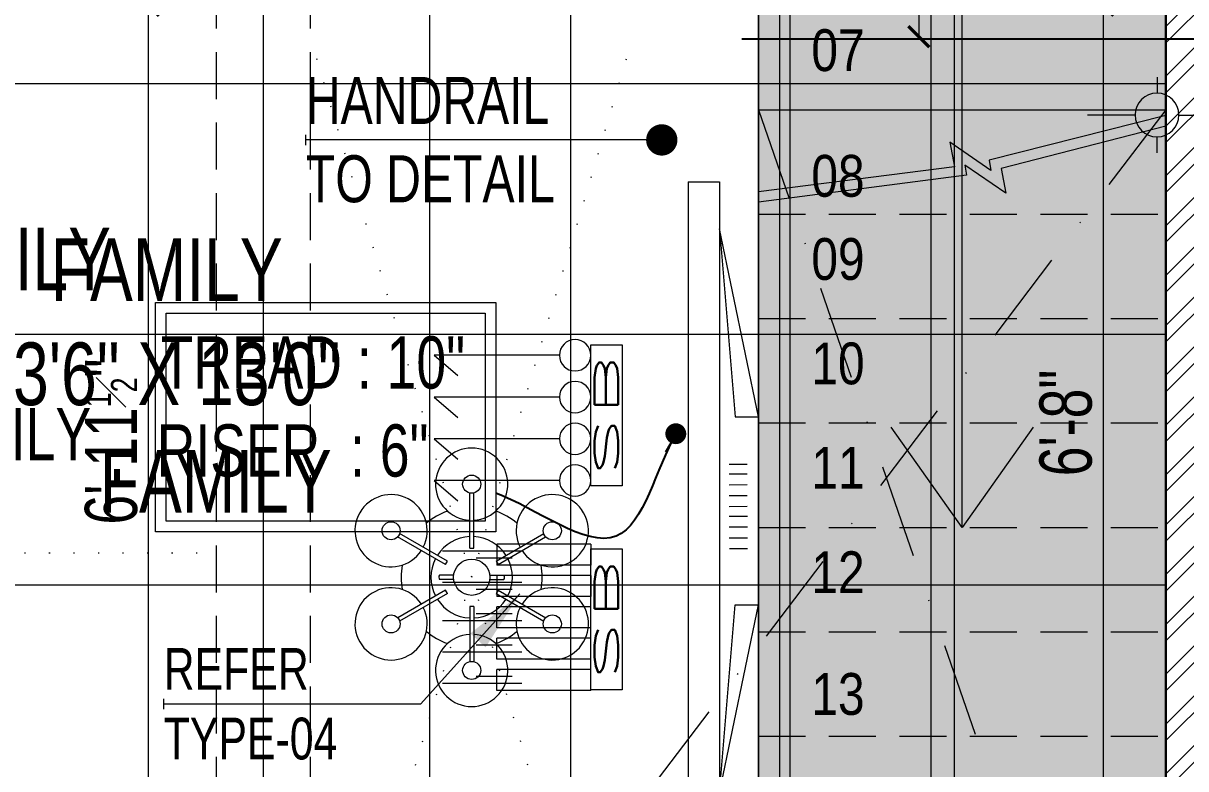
# Model space of a CAD drawing. Header units: inches. Extents: x 3365147 to 3374664, y 1380917 to 1384908.
# Drawn here: x 3370686.7 to 3370798, y 1383262.3 to 1383333.7 of the extents above; entities that cross this region are included whole.
import ezdxf
from ezdxf.enums import TextEntityAlignment as Align

# ---------------------------------------------------------------- set-up
doc = ezdxf.new("R2010")
doc.units = ezdxf.units.IN
doc.header["$LTSCALE"] = 18
doc.header["$MEASUREMENT"] = 0
doc.header["$PDSIZE"] = -1
for name, pattern in [('CENTER', [50.8, 31.75, -6.35, 6.35, -6.35]), ('CONTINOUS', [0]), ('DASHDOT', [1, 0.5, -0.25, 0, -0.25]), ('DOT2', [0.125, 0, -0.125]), ('HIDDEN', [0.375, 0.25, -0.125])]:
    doc.linetypes.add(name, pattern=pattern)
for name, color, linetype, lineweight in [('COUNTING TEXT_BC', 2, 'Continuous', 20), ('DETAIL-SECTION-00_BC', 2, 'DASHDOT', 25), ('ELECTRICAL-CEILING-POINTS GRID_BC', 41, 'DOT2', 20), ('ELECTRICAL-CEILING-POINTS-00_BC', 230, 'Continuous', 20), ('ELECTRICAL-CEILING-POINTS-02_BC', 231, 'Continuous', 5), ('ELECTRICAL-CEILING-TEXT_ROOM_BC', 2, 'Continuous', 9), ('ELECTRICAL-DIM_BC', 20, 'Continuous', 9), ('ELECTRICAL-ROOF BEAM LINE_BC', 1, 'HIDDEN', 15), ('ELECTRICAL-WALL-POINTS-00_BC', 20, 'Continuous', 20), ('ELECTRICAL-WALL-POINTS-01_BC', 136, 'Continuous', 9), ('ELECTRICAL-WALL-TEXT-01__BC', 4, 'Continuous', 9), ('ELECTRICAL-WALL-TEXT-01_ARROW_BC', 8, 'Continuous', 13), ('FIXTURES-00_BC', 200, 'Continuous', 13), ('FURNITURES-00_BC', 200, 'CONTINOUS', 13), ('GRID LINE-00_BC', 9, 'CENTER', 9), ('GRID LINE-TEXT_BC', 2, 'CONTINOUS', 15), ('INTERIOR-FLOORING GRANITE_BC', 183, 'Continuous', 5), ('INTERIOR-FLOORING TILE-00 (VT)_BC', 125, 'Continuous', 5), ('ROOF-SLAB CUTOUT_BC', 4, 'DASHDOT', 9), ('SCHEME ROOM SIZE TEXT_BC', 2, 'Continuous', 18), ('SCHEME ROOM TEXT_BC', 2, 'Continuous', 25), ('STAIR-00_BC', 170, 'Continuous', 20), ('STAIR-DIM_BC', 220, 'Continuous', 9), ('STAIR-WAY ARROW_BC', 4, 'Continuous', 13), ('STEPS-01_BC', 1, 'HIDDEN', 15), ('STEPS-HANDRAIL-00_BC', 3, 'Continuous', 18), ('STEPS-ZIGZAC LINE_BC', 3, 'Continuous', 15), ('TEXT-02 _BC', 3, 'CONTINOUS', 18), ('TEXT-02_ARROW_BC', 4, 'Continuous', 13), ('TREAD RISER BORDER-01_BC', 4, 'CONTINOUS', 13), ('TREAD RISER BORDER-02_BC', 252, 'CONTINOUS', 5), ('TREAD RISER-00_BC', 1, 'Continuous', 20), ('WALL-00_BC', 7, 'Continuous', 30), ('WALL-9 inch BRICK HATCH_BC', 22, 'Continuous', 0)]:
    doc.layers.add(name, color=color, linetype=linetype, lineweight=lineweight)
doc.styles.add('BC-WALL_DIM', font='swisscl.ttf')
doc.styles.add('DIM_BC', font='swisscl.ttf')
doc.styles.add('ROMANS', font='romans.shx', dxfattribs={"width": 0.75})
doc.styles.add('WD Room text', font='swisscl.ttf')
doc.dimstyles.new('BC-WALL_DIM-02', dxfattribs={"dimtxt": 4, "dimasz": 2, "dimexe": 4.5, "dimexo": 0, "dimgap": 1, "dimtad": 1, "dimdec": 4, "dimzin": 3, "dimdsep": 46, "dimlunit": 4, "dimtxsty": 'BC-WALL_DIM', "dimblk": 'ARCHTICK', "dimcen": 0.0625, "dimdle": 0.25, "dimse1": 1, "dimse2": 1, "dimclrd": 7, "dimclre": 4, "dimclrt": 256, "dimadec": 0, "dimazin": 0, "dimtfac": 0.5, "dimtdec": 4, "dimtix": 1, "dimtofl": 0, "dimtmove": 2, "dimatfit": 2, "dimfxl": 0, "dimfrac": 1, "dimtolj": 1, "dimtzin": 1, "dimlwd": -1, "dimarcsym": 0})
doc.dimstyles.new('DIM_BC', dxfattribs={"dimtxt": 4, "dimasz": 2, "dimexe": 4.5, "dimexo": 0, "dimgap": 1, "dimtad": 1, "dimdec": 4, "dimzin": 3, "dimdsep": 46, "dimlunit": 4, "dimtxsty": 'DIM_BC', "dimblk": 'ARCHTICK', "dimcen": 0.0625, "dimdle": 0.25, "dimse1": 1, "dimse2": 1, "dimclrd": 7, "dimclre": 4, "dimclrt": 256, "dimadec": 0, "dimazin": 0, "dimtfac": 0.5, "dimtdec": 4, "dimtix": 1, "dimtofl": 0, "dimtmove": 2, "dimatfit": 2, "dimfxl": 0, "dimfrac": 1, "dimtolj": 1, "dimtzin": 1, "dimlwd": -1, "dimarcsym": 0})
doc.dimstyles.new("Working 10'", dxfattribs={"dimscale": 0.8, "dimtxt": 10, "dimasz": 4.5, "dimexe": 2.5, "dimexo": 3, "dimgap": 1.25, "dimtad": 1, "dimdec": 3, "dimzin": 3, "dimdsep": 46, "dimlunit": 4, "dimtxsty": 'WD Room text', "dimblk": 'ARCHTICK', "dimcen": 0, "dimclrd": 256, "dimclre": 1, "dimadec": 0, "dimazin": 0, "dimtfac": 0.6, "dimtdec": 3, "dimtix": 1, "dimtmove": 2, "dimatfit": 3, "dimfxl": 0, "dimfrac": 1, "dimtolj": 1, "dimtzin": 3, "dimlwd": -1, "dimlwe": -1, "dimarcsym": 0})

# ---------------------------------------------------------------- blocks, each defined once
blk = doc.blocks.new('_ArchTick')
at = {"color": 0, "linetype": 'ByBlock', "const_width": 0.15}
blk.add_lwpolyline([(-0.5, -0.5), (0.5, 0.5)], dxfattribs=at)
blk = doc.blocks.new('TV')
for p, q in [((-21, 4.5), (21, 4.5)), ((-21, 4.5), (-21, 2.5)), ((21, 4.5), (21, 2.5)), ((-21, 2.5), (21, 2.5)), ((-18, 2.5), (-6, 1.5)), ((-6, 0), (-18, 2.5)), ((18, 2.5), (6, 1.5)), ((18, 2.5), (6, 0)), ((-6, 1.5), (-6, 0)), ((-2.97, 0.72), (-2.967, 1.872)), ((-2.343, 0.719), (-2.339, 1.871)), ((-1.652, 0.718), (-1.648, 1.87)), ((-0.961, 0.717), (-0.958, 1.869)), ((-0.271, 0.716), (-0.267, 1.868)), ((0.357, 0.714), (0.361, 1.867)), ((1.048, 0.713), (1.051, 1.866)), ((1.738, 0.712), (1.742, 1.864)), ((2.429, 0.711), (2.433, 1.863)), ((6, 1.5), (6, 0)), ((-6, 0), (6, 0))]:
    blk.add_line(p, q)
blk = doc.blocks.new('*U180')
blk.add_blockref('TV', (0, 0))
blk = doc.blocks.new('*U613')
at = {"linetype": 'CENTER', "ltscale": 0.1}
blk.add_line((0, 0), (25.4778, 0), dxfattribs=at)
at = {"layer": 'GRID LINE-TEXT_BC', "style": 'DIM_BC'}
blk.add_attdef('AA', text='', height=0.2, rotation=90, dxfattribs=at).set_placement((-0.2142, 0), align=Align.MIDDLE_CENTER)
blk = doc.blocks.new('*U608')
at = {"linetype": 'CENTER', "ltscale": 0.1}
blk.add_line((0, 0), (25.4778, 0), dxfattribs=at)
at = {"layer": 'GRID LINE-TEXT_BC', "style": 'DIM_BC'}
blk.add_attdef('AA', text='', height=0.2, rotation=90, dxfattribs=at).set_placement((-0.2142, 0), align=Align.MIDDLE_CENTER)
blk = doc.blocks.new('ARCHTICK')
at = {"color": 0, "const_width": 0.15}
blk.add_lwpolyline([(-0.5, -0.5), (0.5, 0.5)], dxfattribs=at)
blk = doc.blocks.new('*D766')
at = {"layer": 'Defpoints', "color": 0, "transparency": 16777216}
for p in [(3370698.65, 1383335.37), (3370707.82, 1383335.37), (3370717.07, 1383251.81)]:
    blk.add_point(p, dxfattribs=at)
at = {"layer": 'STAIR-DIM_BC', "color": 7, "linetype": 'Continuous', "transparency": 16777216}
blk.add_line((3370698.65, 1383251.56), (3370698.65, 1383335.62), dxfattribs=at)
at = {"layer": 'STAIR-DIM_BC', "color": 7, "transparency": 16777216, "xscale": 2, "yscale": 2, "zscale": 2}
for p, rotation in [((3370698.65, 1383335.37), 90), ((3370698.65, 1383251.81), 270)]:
    blk.add_blockref('ARCHTICK', p, dxfattribs=dict(at, rotation=rotation))
at = {"layer": 'STAIR-DIM_BC', "transparency": 16777216, "insert": (3370695.09, 1383293.59), "char_height": 5, "attachment_point": 5, "rotation": 90, "style": 'DIM_BC'}
blk.add_mtext('\\A1;6\'-11{\\H0.5x;\\S1#2;}"', dxfattribs=at)
blk = doc.blocks.new('*D769')
at = {"layer": 'Defpoints', "color": 0, "transparency": 16777216}
for p in [(3370757.82, 1383374.37), (3370796.07, 1383363.43), (3370796.07, 1383300.32)]:
    blk.add_point(p, dxfattribs=at)
at = {"layer": 'STAIR-DIM_BC', "color": 7, "linetype": 'Continuous', "transparency": 16777216}
blk.add_line((3370757.57, 1383363.43), (3370796.32, 1383363.43), dxfattribs=at)
at = {"layer": 'STAIR-DIM_BC', "color": 7, "transparency": 16777216, "xscale": 2, "yscale": 2, "zscale": 2, "rotation": 180}
blk.add_blockref('ARCHTICK', (3370757.82, 1383363.43), dxfattribs=at)
at = {"layer": 'STAIR-DIM_BC', "color": 7, "transparency": 16777216, "xscale": 2, "yscale": 2, "zscale": 2}
blk.add_blockref('ARCHTICK', (3370796.07, 1383363.43), dxfattribs=at)
at = {"layer": 'STAIR-DIM_BC', "transparency": 16777216, "insert": (3370776.94, 1383366.99), "char_height": 5, "attachment_point": 5, "style": 'DIM_BC'}
blk.add_mtext('\\A1;3\'-2{\\H0.5x;\\S1#2;}"', dxfattribs=at)
blk = doc.blocks.new('*D771')
at = {"layer": 'Defpoints', "color": 0, "transparency": 16777216}
for p in [(3370796.07, 1383335.37), (3370790.07, 1383255.37), (3370796.07, 1383255.37)]:
    blk.add_point(p, dxfattribs=at)
at = {"layer": 'STAIR-DIM_BC', "color": 7, "linetype": 'Continuous', "transparency": 16777216}
blk.add_line((3370790.07, 1383335.62), (3370790.07, 1383255.12), dxfattribs=at)
at = {"layer": 'STAIR-DIM_BC', "color": 7, "transparency": 16777216, "xscale": 2, "yscale": 2, "zscale": 2}
for p, rotation in [((3370790.07, 1383335.37), 90), ((3370790.07, 1383255.37), 270)]:
    blk.add_blockref('ARCHTICK', p, dxfattribs=dict(at, rotation=rotation))
at = {"layer": 'STAIR-DIM_BC', "transparency": 16777216, "insert": (3370786.51, 1383295.37), "char_height": 5, "attachment_point": 5, "rotation": 90, "style": 'DIM_BC'}
blk.add_mtext('\\A1;6\'-8"', dxfattribs=at)
blk = doc.blocks.new('*U843')
at = {"layer": 'TREAD RISER BORDER-01_BC'}
blk.add_lwpolyline([(0, 0), (32.59, 0), (32.59, -21.96), (0, -21.96)], close=True, dxfattribs=at)
at = {"layer": 'TREAD RISER BORDER-02_BC'}
blk.add_lwpolyline([(1.02, -1.02), (31.57, -1.02), (31.57, -20.94), (1.02, -20.94)], close=True, dxfattribs=at)
at = {"style": 'WD Room text'}
for tag, p in [('TREAD_001', (0.49, -9.24)), ('TREAD_002', (0.04, -19.24)), ('TREAD_003', (0.58, -29.24)), ('TREAD_004', (0.04, -39.27))]:
    blk.add_attdef(tag, p, '', height=6, dxfattribs=at)
blk = doc.blocks.new('*U1330')
at = {"transparency": 33554687}
blk.add_line((0, 0), (18.6657, 0), dxfattribs=at)
at = {"linetype": 'CONTINOUS', "transparency": 33554687, "style": 'DIM_BC'}
for tag, p in [('1', (-0.0305, 0.2841)), ('2', (18.6658, 0.2879))]:
    blk.add_attdef(tag, text='', height=0.2, rotation=180, dxfattribs=at).set_placement(p, align=Align.MIDDLE_CENTER)
blk = doc.blocks.new('EC-CHANDELIER_BC')
for p, q in [((-1.72, 0.22), (-3.09, 0.22)), ((1.72, 0.22), (3.08, 0.22)), ((-1.72, -0.22), (-3.08, -0.22)), ((1.72, -0.22), (3.09, -0.22))]:
    blk.add_line(p, q)
blk.add_circle((0, 0), 1.73)
for centre, start, end in [((0, 8.92), 273.102, 266.898), ((-7.72, 4.46), 333.102, 326.898), ((7.72, 4.46), 213.102, 206.898), ((-7.72, -4.46), 33.102, 26.898), ((7.72, -4.46), 153.102, 146.898), ((0, -8.92), 93.102, 86.898)]:
    blk.add_arc(centre, 3.46, start, end)
for centre, start_param, end_param in [((-2.77, 0), 0.621498, 1.794838), ((2.77, 0), 3.76309, 4.93643)]:
    blk.add_ellipse(centre, major_axis=(-0.144, 0.364), ratio=0.957869, start_param=start_param, end_param=end_param)
at = {"layer": 'ELECTRICAL-CEILING-POINTS-02_BC'}
for radius, start, end in [(6.75, 110.0908, 129.9092), (6.75, 50.0908, 69.9092), (3.9, 92.7571, 147.2429), (3.9, 32.7571, 87.2429), (6.75, 170.0908, 189.9092), (3.9, 152.7571, 207.2429), (3.9, 332.7571, 27.2429), (6.75, 350.0908, 9.9092), (3.9, 212.7571, 267.2429), (3.9, 272.7571, 327.2429), (6.75, 230.0908, 249.9092), (6.75, 290.0908, 309.9092)]:
    blk.add_arc((0, 0), radius, start, end, dxfattribs=at)
at = {"layer": 'ELECTRICAL-WALL-POINTS-01_BC'}
for p, q in [((-0.19, 2.8), (-0.19, 8.08)), ((0.19, 2.8), (0.19, 8.07)), ((-2.52, 1.24), (-7.09, 3.88)), ((-2.33, 1.56), (-6.9, 4.2)), ((2.33, 1.56), (6.91, 4.2)), ((2.52, 1.24), (7.08, 3.87)), ((-0.19, 2.8), (0.19, 2.8)), ((-2.52, 1.24), (-2.33, 1.56)), ((2.33, 1.56), (2.52, 1.24)), ((-2.52, -1.24), (-7.08, -3.87)), ((-2.33, -1.56), (-6.91, -4.2)), ((-2.33, -1.56), (-2.52, -1.24)), ((2.52, -1.24), (2.33, -1.56)), ((2.33, -1.56), (6.9, -4.2)), ((2.52, -1.24), (7.09, -3.88)), ((-0.19, -2.8), (-0.19, -8.07)), ((0.19, -2.8), (-0.19, -2.8)), ((0.19, -2.8), (0.19, -8.08))]:
    blk.add_line(p, q, dxfattribs=at)
for centre in [(0, 8.92), (-7.72, 4.46), (7.72, 4.46), (-7.72, -4.46), (7.72, -4.46), (0, -8.92)]:
    blk.add_circle(centre, 0.866, dxfattribs=at)
blk = doc.blocks.new('EW-SWITCH BOX_BC')
blk.add_lwpolyline([(4.5, -1), (-4.5, -1), (-4.5, 1), (4.5, 1)], close=True)
at = {"layer": 'ELECTRICAL-WALL-POINTS-01_BC', "insert": (0, 0), "char_height": 1.5, "attachment_point": 5, "style": 'ROMANS'}
blk.add_mtext('{\\Fromans|c0;\\W3;SB}', dxfattribs=at)
blk = doc.blocks.new('EW-ONE WAY SWITCH_BC')
at = {"ltscale": 20}
for p, q in [((0, 2), (0, 10)), ((0, 10), (1.302, 8.482))]:
    blk.add_line(p, q, dxfattribs=at)
blk.add_circle((0, 1), 1, dxfattribs=at)
blk = doc.blocks.new('EW-5 AMP SOCKET_BC')
for p, q in [((-1, 0), (-1, 9)), ((-1, 9), (1, 9)), ((1, 0), (1, 9)), ((-1, 0), (1, 0))]:
    blk.add_line(p, q)
at = {"layer": 'ELECTRICAL-WALL-POINTS-01_BC'}
for p, q in [((-0.33, 6.61), (-0.33, 14.21)), ((0.33, 7.54), (0.33, 10.98))]:
    blk.add_line(p, q, dxfattribs=at)
blk = doc.blocks.new('EW-WALL BRACKET (BULB)_BC')
for p, q in [((6.66, 3.61), (6.66, 2.09)), ((4.56, 0), (0, 0)), ((8.76, 0), (10.27, 0)), ((6.66, -3.62), (6.66, -2.11))]:
    blk.add_line(p, q)
blk.add_circle((6.66, -0.01), 2.1)
blk = doc.blocks.new('*D1248')
at = {"layer": 'Defpoints', "color": 0, "transparency": 16777216}
for p in [(3370784.07, 1383351.87), (3370772.42, 1383332.37), (3370784.07, 1383332.37)]:
    blk.add_point(p, dxfattribs=at)
at = {"layer": 'ELECTRICAL-DIM_BC', "color": 7, "transparency": 16777216}
blk.add_line((3370772.42, 1383352.12), (3370772.42, 1383332.12), dxfattribs=at)
at = {"layer": 'ELECTRICAL-DIM_BC', "color": 7, "transparency": 16777216, "xscale": 2, "yscale": 2, "zscale": 2}
for p, rotation in [((3370772.42, 1383351.87), 90), ((3370772.42, 1383332.37), 270)]:
    blk.add_blockref('ARCHTICK', p, dxfattribs=dict(at, rotation=rotation))
at = {"layer": 'ELECTRICAL-DIM_BC', "transparency": 16777216, "insert": (3370768.72, 1383342.12), "char_height": 5, "attachment_point": 5, "rotation": 90, "style": 'BC-WALL_DIM'}
blk.add_mtext('\\A1;EQ', dxfattribs=at)

msp = doc.modelspace()

# ---------------------------------------------------------------- hatches: boundary and pattern name
at = {"layer": 'INTERIOR-FLOORING GRANITE_BC', "ltscale": 0.1}
h = msp.add_hatch(dxfattribs=at)
h.set_pattern_fill('DOTS', color=256, scale=25)
h.paths.add_polyline_path([(3370796.06827, 1383212.96557), (3370796.06828, 1383374.36968), (3370707.81694, 1383374.36968), (3370707.81694, 1383335.36968), (3370757.06694, 1383335.36963), (3370757.06694, 1383251.80584), (3370707.06694, 1383251.80584), (3370707.06693, 1383217.46785), (3370720.12976, 1383217.46785), (3370720.12976, 1383212.96942)])
at = {"layer": 'WALL-9 inch BRICK HATCH_BC', "transparency": 33554687}
h = msp.add_hatch(dxfattribs=at)
h.set_pattern_fill('ANSI32', color=256, scale=9)
h.set_pattern_definition([(45, (12, 0), (-2.3864853865, 2.3864853865), []), (45, (13.591, 0), (-2.3864853865, 2.3864853865), [])])
h.paths.add_polyline_path([(3370863.54613, 1383313.9988), (3370854.54613, 1383313.9988), (3370854.56827, 1383295.80589), (3370800.56827, 1383295.80589), (3370800.56827, 1383378.86968), (3370720.13394, 1383378.86753), (3370720.13394, 1383374.36753), (3370796.06827, 1383374.36968), (3370796.06827, 1383212.96942), (3370756.13109, 1383212.9678), (3370756.13109, 1383208.4678), (3370800.56827, 1383208.46969), (3370800.56827, 1383291.30589), (3370854.56827, 1383291.30589), (3370854.56827, 1383261.03612), (3370863.56827, 1383261.03612)])

# ---------------------------------------------------------------- linework, layer by layer
at = {"layer": 'ELECTRICAL-CEILING-POINTS GRID_BC'}
for p, q in [((3370714.13272, 1383228.80589), (3370745.06827, 1383332.36968)), ((3370745.06827, 1383228.80589), (3370714.13272, 1383332.36968)), ((3370611.56827, 1383282.947), (3370705.13272, 1383282.947))]:
    msp.add_line(p, q, dxfattribs=at)
at = {"layer": 'ELECTRICAL-ROOF BEAM LINE_BC'}
for p, q in [((3370705.13272, 1383546.8845), (3370705.13272, 1383185.4969)), ((3370714.13272, 1383546.8845), (3370714.13272, 1383185.4969)), ((3370796.06827, 1383185.4969), (3370796.06827, 1383380.39711))]:
    msp.add_line(p, q, dxfattribs=at)
at = {"layer": 'ELECTRICAL-WALL-TEXT-01_ARROW_BC', "transparency": 33554687}
msp.add_line((3370700.10502, 1383267.95093), (3370700.10502, 1383268.95093), dxfattribs=at)
at = {"layer": 'FIXTURES-00_BC', "transparency": 33554687}
msp.add_lwpolyline([(3370757.06827, 1383335.36968), (3370739.06827, 1383335.36968), (3370739.06827, 1383251.80584), (3370757.06827, 1383251.80584)], close=True, dxfattribs=at)
at = {"layer": 'INTERIOR-FLOORING GRANITE_BC', "ltscale": 0.1}
msp.add_lwpolyline([(3370796.06827, 1383212.96557), (3370796.06828, 1383374.36968), (3370707.81694, 1383374.36968), (3370707.81694, 1383335.36968), (3370757.06694, 1383335.36963), (3370757.06694, 1383251.80584), (3370707.06694, 1383251.80584), (3370707.06693, 1383217.46785), (3370720.12976, 1383217.46785), (3370720.12976, 1383212.96942), (3370796.06827, 1383212.96557)], dxfattribs=at)
at = {"layer": 'INTERIOR-FLOORING TILE-00 (VT)_BC'}
for p, q in [((3370725.56827, 1383374.36968), (3370725.56827, 1383052.30589)), ((3370773.56827, 1383374.36968), (3370773.56827, 1383212.96671)), ((3370611.56827, 1383327.86968), (3370796.06828, 1383327.86968)), ((3370611.56827, 1383303.86968), (3370796.06828, 1383303.86968)), ((3370611.56827, 1383279.86968), (3370796.06828, 1383279.86968))]:
    msp.add_line(p, q, dxfattribs=at)
msp.add_lwpolyline([(3370800.56839, 1383208.46969), (3370756.13109, 1383208.4678), (3370756.13132, 1383212.9676), (3370796.06827, 1383212.96557), (3370796.06828, 1383374.36968), (3370705.1333, 1383374.36968), (3370705.1333, 1383374.36968), (3370705.1333, 1383383.39711), (3370706.06779, 1383383.39711), (3370706.0678, 1383389.36965), (3370710.56781, 1383389.36965), (3370710.56781, 1383383.39711), (3370720.13272, 1383383.39711), (3370720.13353, 1383378.88339), (3370800.56827, 1383378.89715)], dxfattribs=at)
at = {"layer": 'ROOF-SLAB CUTOUT_BC'}
for p, q in [((3370796.06827, 1383325.36963), (3370714.17275, 1383217.46942)), ((3370757.06827, 1383325.36963), (3370796.06694, 1383212.96942)), ((3370757.06827, 1383325.36963), (3370796.06827, 1383325.36963))]:
    msp.add_line(p, q, dxfattribs=at)
at = {"layer": 'STAIR-00_BC'}
for p, q in [((3370757.06827, 1383335.36968), (3370757.06827, 1383312.86726)), ((3370757.06694, 1383325.36963), (3370796.06694, 1383325.36963))]:
    msp.add_line(p, q, dxfattribs=at)
at = {"layer": 'STEPS-01_BC', "transparency": 33554687}
for p, q in [((3370757.06694, 1383315.36963), (3370796.06694, 1383315.36963)), ((3370757.06694, 1383315.36963), (3370757.06694, 1383251.80584)), ((3370757.06694, 1383305.36963), (3370796.06694, 1383305.36963)), ((3370757.06694, 1383295.36963), (3370796.06694, 1383295.36963)), ((3370757.06694, 1383285.36963), (3370796.06694, 1383285.36963)), ((3370757.06694, 1383275.36963), (3370796.06694, 1383275.36963)), ((3370757.06694, 1383265.36963), (3370796.06694, 1383265.36963))]:
    msp.add_line(p, q, dxfattribs=at)
at = {"layer": 'STEPS-HANDRAIL-00_BC', "transparency": 33554687}
for p, q in [((3370760.06694, 1383338.36968), (3370760.06694, 1383248.80584)), ((3370759.06694, 1383337.36968), (3370759.06694, 1383249.80584))]:
    msp.add_line(p, q, dxfattribs=at)
at = {"layer": 'STEPS-ZIGZAC LINE_BC'}
for points in [[(3370796.06694, 1383324.81098), (3370779.14231, 1383320.52463), (3370779.3225, 1383319.56094), (3370775.3847, 1383322.25815), (3370775.82481, 1383319.90434), (3370757.06694, 1383317.51892)], [(3370796.06694, 1383323.79365), (3370780.30907, 1383319.72546), (3370780.74918, 1383317.37164), (3370776.81137, 1383320.06886), (3370776.99156, 1383319.10516), (3370757.06694, 1383316.50159)]]:
    msp.add_lwpolyline(points, dxfattribs=at)
at = {"layer": 'TEXT-02_ARROW_BC'}
msp.add_line((3370713.71921, 1383321.97719), (3370713.71921, 1383322.97719), dxfattribs=at)
at = {"layer": 'WALL-00_BC'}
msp.add_line((3370796.06827, 1383374.36968), (3370796.06827, 1383212.96942), dxfattribs=at)

# ---------------------------------------------------------------- block references
at = {"layer": 'DETAIL-SECTION-00_BC', "transparency": 33554687, "xscale": 22.14566929133859, "yscale": 22.14566929133859, "zscale": 22.14566929133859, "rotation": 180}
msp.add_blockref('*U1330', (3370954.77926, 1383332.11867), dxfattribs=at)
at = {"layer": 'ELECTRICAL-CEILING-POINTS-00_BC', "transparency": 33554687}
msp.add_blockref('EC-CHANDELIER_BC', (3370729.6005, 1383280.58779), dxfattribs=at)
at = {"layer": 'ELECTRICAL-WALL-POINTS-00_BC', "transparency": 33554687, "xscale": -1, "rotation": 180}
msp.add_blockref('EW-WALL BRACKET (BULB)_BC', (3370788.56827, 1383324.85589), dxfattribs=at)
at = {"layer": 'ELECTRICAL-WALL-POINTS-00_BC', "ltscale": 20, "transparency": 33554687, "yscale": 1.5, "zscale": 1.5}
for name, p, xscale, rotation in [('EW-ONE WAY SWITCH_BC', (3370741.00173, 1383301.85243), -1.5, 90), ('EW-SWITCH BOX_BC', (3370742.50173, 1383296.10243), 1.5, 89.99999999999999), ('EW-ONE WAY SWITCH_BC', (3370741.00173, 1383297.85243), -1.5, 90), ('EW-ONE WAY SWITCH_BC', (3370741.00173, 1383293.85243), -1.5, 90), ('EW-ONE WAY SWITCH_BC', (3370741.00173, 1383289.85243), -1.5, 90), ('EW-SWITCH BOX_BC', (3370742.50173, 1383276.55778), 1.5, 89.99999999999999)]:
    msp.add_blockref(name, p, dxfattribs=dict(at, xscale=xscale, rotation=rotation))
at = {"layer": 'ELECTRICAL-WALL-POINTS-00_BC', "ltscale": 20, "transparency": 33554687, "xscale": -1, "rotation": 90}
for p in [(3370741.00173, 1383282.74673), (3370741.00173, 1383279.74672)]:
    msp.add_blockref('EW-5 AMP SOCKET_BC', p, dxfattribs=at)
at = {"layer": 'ELECTRICAL-WALL-POINTS-00_BC', "ltscale": 20, "transparency": 33554687, "rotation": 89.99999999999999}
for p in [(3370741.00173, 1383276.7467), (3370741.00173, 1383273.74669), (3370741.00173, 1383270.74668)]:
    msp.add_blockref('EW-5 AMP SOCKET_BC', p, dxfattribs=at)
at = {"layer": 'FURNITURES-00_BC', "ltscale": 200, "xscale": -1.5, "yscale": 1.5, "zscale": 1.5, "rotation": 90.00000000073717}
msp.add_blockref('*U180', (3370757.06827, 1383286.9515), dxfattribs=at)
at = {"layer": 'GRID LINE-00_BC', "xscale": 39.37007874015748, "yscale": 39.37007874015748, "zscale": 39.37007874015748, "rotation": 270}
for name, p in [('*U613', (3370709.63272, 1383780.55652)), ('*U608', (3370775.81827, 1383780.55652))]:
    msp.add_blockref(name, p, dxfattribs=at)
at = {"layer": 'TREAD RISER-00_BC'}
ref = msp.add_blockref('*U843', (3370699.3107, 1383306.9052), dxfattribs=at)
ref.add_attrib('TREAD_001', 'TREAD : 10"', (3370699.81219, 1383298.66615), dxfattribs={"layer": '0', "height": 5, "style": 'WD Room text'})
ref.add_attrib('TREAD_002', 'RISER  : 6"', (3370699.43867, 1383290.23452), dxfattribs={"layer": '0', "height": 5, "style": 'WD Room text'})

# ---------------------------------------------------------------- texts
at = {"layer": 'COUNTING TEXT_BC', "char_height": 4, "attachment_point": 3, "style": 'DIM_BC'}
for s, insert in [('{\\fArial Narrow|b0|i0|c0|p34;07}', (3370767.22605, 1383333.07412)), ('{\\fArial Narrow|b0|i0|c0|p34;08}', (3370767.22605, 1383321.03781)), ('{\\fArial Narrow|b0|i0|c0|p34;09}', (3370767.22605, 1383313.07412)), ('{\\fArial Narrow|b0|i0|c0|p34;10}', (3370767.22605, 1383303.07412)), ('{\\fArial Narrow|b0|i0|c0|p34;11}', (3370767.22605, 1383293.07412)), ('{\\fArial Narrow|b0|i0|c0|p34;12}', (3370767.22605, 1383283.07412)), ('{\\fArial Narrow|b0|i0|c0|p34;13}', (3370767.22605, 1383271.41513))]:
    msp.add_mtext(s, dxfattribs=dict(at, insert=insert))
at = {"layer": 'ELECTRICAL-CEILING-TEXT_ROOM_BC', "insert": (3370683.65412, 1383306.08412), "char_height": 6, "attachment_point": 4, "style": 'DIM_BC'}
msp.add_mtext('\\pi-10.80668;FAMILY \\P\\pi-0.94168; ', dxfattribs=at)
at = {"layer": 'ELECTRICAL-WALL-TEXT-01__BC', "transparency": 33554687, "attachment_point": 4, "style": 'DIM_BC'}
for s, insert, char_height in [('\\pi-9.00557;FAMILY \\P\\pi-0.78473; ', (3370683.65412, 1383290.12931), 5), ('REFER \\PTYPE-04', (3370700.10502, 1383268.45093), 4)]:
    msp.add_mtext(s, dxfattribs=dict(at, insert=insert, char_height=char_height))
at = {"layer": 'INTERIOR-FLOORING TILE-00 (VT)_BC', "insert": (3370704.79302, 1383284.78308), "char_height": 6, "attachment_point": 4, "style": 'WD Room text'}
msp.add_mtext('\\pi-10.80668;FAMILY \\P\\pi-0.94168; ', dxfattribs=at)
at = {"layer": 'SCHEME ROOM SIZE TEXT_BC', "transparency": 33554687, "insert": (3370700.09523, 1383305.03539), "char_height": 6, "attachment_point": 4, "style": 'DIM_BC'}
msp.add_mtext('\\P\\pi-17.83683;13\'6" X 13\'0"', dxfattribs=at)
at = {"layer": 'SCHEME ROOM TEXT_BC', "transparency": 33554687, "insert": (3370700.09523, 1383305.03539), "char_height": 6, "attachment_point": 4, "style": 'DIM_BC'}
msp.add_mtext('\\pi-10.80668;FAMILY \\P\\pi-0.94168; ', dxfattribs=at)
at = {"layer": 'TEXT-02 _BC', "insert": (3370713.71921, 1383322.47719), "char_height": 4.5, "attachment_point": 4, "style": 'DIM_BC'}
msp.add_mtext('HANDRAIL \\PTO DETAIL ', dxfattribs=at)

# ---------------------------------------------------------------- dimensions: what is measured, and where the dimension line sits
at = {"layer": 'ELECTRICAL-DIM_BC', "transparency": 33554687}
dim = msp.add_linear_dim(base=(3370772.42237, 1383332.36968), p1=(3370784.06827, 1383351.86968), p2=(3370784.06827, 1383332.36968), angle=90, text='EQ', dimstyle='BC-WALL_DIM-02', override={"dimtxt": 5, "dimpost": '\\X'}, dxfattribs=at)
dim.commit()
dim.dimension.update_dxf_attribs({"geometry": '*D1248', "text_midpoint": (3370768.7225, 1383342.11968)})
at = {"layer": 'STAIR-DIM_BC', "transparency": 33554687}
dim = msp.add_linear_dim(base=(3370796.06827, 1383363.42748), p1=(3370757.81694, 1383374.36968), p2=(3370796.06827, 1383300.32289), dimstyle='DIM_BC', override={"dimtxt": 5, "dimdec": 1, "dimpost": '\\X', "dimfxl": 0.1, "dimfxlon": 1, "dimarcsym": 1}, dxfattribs=at)
dim.commit()
dim.dimension.update_dxf_attribs({"geometry": '*D769', "text_midpoint": (3370776.94261, 1383366.9881)})
for base, p1, p2, picture, middle in [((3370698.64741, 1383335.36968), (3370717.06694, 1383251.80584), (3370707.81694, 1383335.36968), '*D766', (3370695.08679, 1383293.58776)), ((3370790.06827, 1383255.36963), (3370796.06827, 1383335.36963), (3370796.06827, 1383255.36963), '*D771', (3370786.50766, 1383295.36963))]:
    dim = msp.add_linear_dim(base=base, p1=p1, p2=p2, angle=90, dimstyle='DIM_BC', override={"dimtxt": 5, "dimdec": 1, "dimpost": '\\X', "dimfxl": 0.1, "dimfxlon": 1, "dimarcsym": 1}, dxfattribs=at)
    dim.commit()
    dim.dimension.update_dxf_attribs({"geometry": picture, "text_midpoint": middle})

# ---------------------------------------------------------------- leaders
at = {"layer": 'ELECTRICAL-WALL-TEXT-01_ARROW_BC', "transparency": 33554687}
msp.add_leader([(3370734.2256, 1383278.99795), (3370724.69308, 1383268.45093), (3370700.10502, 1383268.45093)], dimstyle='DIM_BC', override={"dimasz": 6, "dimgap": 0.5, "dimtad": 0, "dimclrd": 256, "dimfxl": 0, "dimfxlon": 1, "dimarcsym": 1}, dxfattribs=at)
at = {"layer": 'STAIR-WAY ARROW_BC'}
msp.add_leader([(3370776.56694, 1383285.36968), (3370776.56694, 1383354.86968), (3370705.81694, 1383354.86968)], dimstyle="Working 10'", override={"dimasz": 12, "dimtad": 0, "dimldrblk": 'Open90', "dimfxl": 0}, dxfattribs=at)
at = {"layer": 'TEXT-02_ARROW_BC'}
msp.add_leader([(3370747.80376, 1383322.47719), (3370713.71921, 1383322.47719)], dimstyle='DIM_BC', override={"dimasz": 3, "dimtad": 0, "dimclrd": 256, "dimldrblk": 'Dot', "dimfxl": 0.1, "dimfxlon": 1, "dimarcsym": 1}, dxfattribs=at)
at = {"layer": 'TREAD RISER-00_BC', "path_type": 1}
msp.add_leader([(3370749.1456, 1383294.33766), (3370743.44113, 1383284.5304), (3370731.89727, 1383288.63682)], dimstyle='DIM_BC', override={"dimgap": 1, "dimtad": 0, "dimclrd": 256, "dimldrblk": 'Dot', "dimfxl": 0.1, "dimfxlon": 1, "dimarcsym": 1}, dxfattribs=at)

doc.saveas('drawing.dxf')
